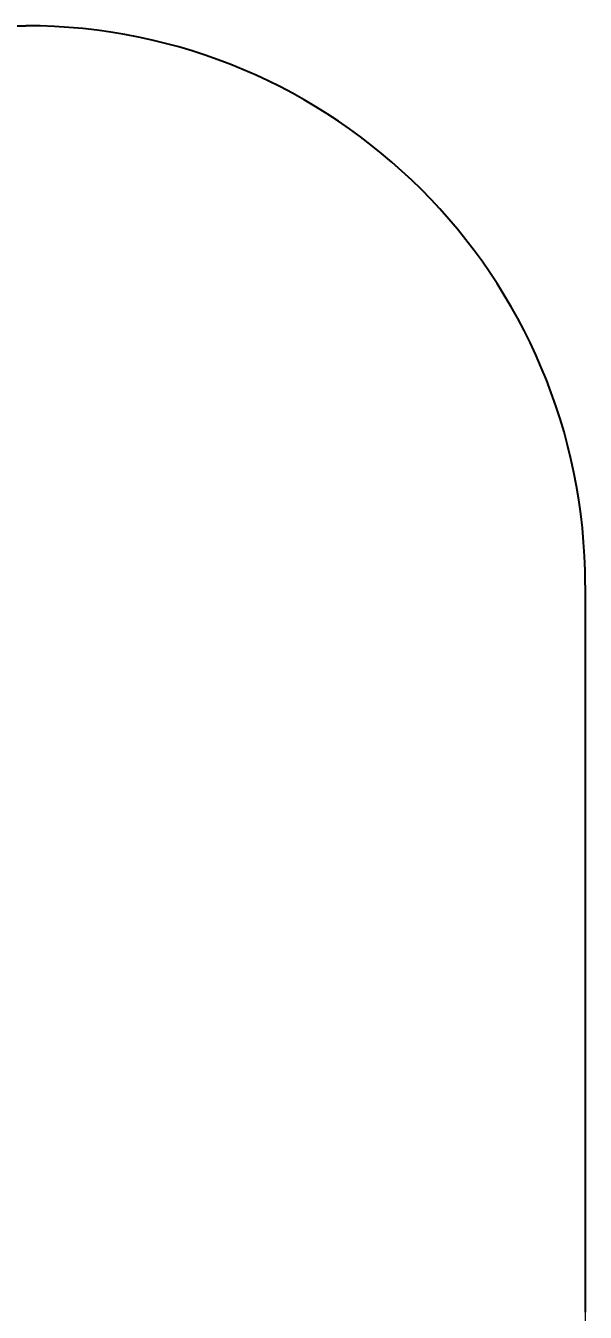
# Model space of a CAD drawing. Header units: millimetres. Extents: x -2841 to 1849, y -2169 to 1822.
# Drawn here: x 849 to 1849, y -478 to 1822 of the extents above; entities that cross this region are included whole.
import ezdxf

# ---------------------------------------------------------------- set-up
doc = ezdxf.new("R2010")
doc.units = ezdxf.units.MM
doc.layers.add('DIKOM_ЗОНА', color=90, linetype='Continuous')
doc.layers.add('DIKOM_РАЗМЕР_ЗОНА', color=7, linetype='Continuous')
doc.styles.add('style1', font='arialbd.ttf', dxfattribs={"width": 0.8})
doc.dimstyles.new('1-50', dxfattribs={"dimtxt": 300, "dimasz": 200, "dimexe": 100, "dimexo": 0, "dimgap": 100, "dimtad": 1, "dimtxsty": 'style1', "dimcen": 200, "dimclrd": 7, "dimclre": 7, "dimclrt": 7, "dimadec": 1, "dimazin": 2, "dimtfac": 1, "dimtmove": 0, "dimatfit": 2, "dimfxl": 0, "dimlwd": 25, "dimlwe": 18, "dimarcsym": 0})

# ---------------------------------------------------------------- blocks, each defined once
blk = doc.blocks.new('*D2')
at = {"layer": 'Defpoints', "color": 0, "transparency": 16777216}
for p in [(-2051.2, 161.9), (1848.8, 161.9), (1848.8, -2068.9)]:
    blk.add_point(p, dxfattribs=at)
at = {"layer": 'DIKOM_РАЗМЕР_ЗОНА', "color": 7, "lineweight": 18, "transparency": 16777216}
for p, q in [((-2051.2, 161.9), (-2051.2, -2168.9)), ((1848.8, 161.9), (1848.8, -2168.9))]:
    blk.add_line(p, q, dxfattribs=at)
at = {"layer": 'DIKOM_РАЗМЕР_ЗОНА', "color": 7, "lineweight": 25, "transparency": 16777216}
blk.add_line((-1851.2, -2068.9), (1648.8, -2068.9), dxfattribs=at)
at = {"layer": 'DIKOM_РАЗМЕР_ЗОНА', "color": 7, "transparency": 16777216}
for points in [[(-1851.2, -2035.5), (-1851.2, -2102.2), (-2051.2, -2068.9)], [(1648.8, -2035.5), (1648.8, -2102.2), (1848.8, -2068.9)]]:
    blk.add_solid(points, dxfattribs=at)
at = {"layer": 'DIKOM_РАЗМЕР_ЗОНА', "color": 7, "transparency": 16777216, "insert": (-151.2, -1815.6), "char_height": 300, "attachment_point": 5, "style": 'style1'}
blk.add_mtext('{\\fArial|b0|i0|c204|p34;3940}', dxfattribs=at)

msp = doc.modelspace()

# ---------------------------------------------------------------- linework, layer by layer
at = {"layer": 'DIKOM_ЗОНА', "color": 3}
for p, q in [((-1051.158, 1821.5), (848.842, 1821.5)), ((1848.842, 821.5), (1848.842, -478.5))]:
    msp.add_line(p, q, dxfattribs=at)
msp.add_arc((848.842, 821.5), 1000, 0, 90, dxfattribs=at)

# ---------------------------------------------------------------- dimensions: what is measured, and where the dimension line sits
at = {"layer": 'DIKOM_РАЗМЕР_ЗОНА'}
dim = msp.add_linear_dim(base=(1848.842, -2068.868), p1=(-2051.158, 161.89), p2=(1848.842, 161.89), text='{\\fArial|b0|i0|c204|p34;3940}', dimstyle='1-50', dxfattribs=at)
dim.commit()
dim.dimension.update_dxf_attribs({"geometry": '*D2', "text_midpoint": (-151.158, -2068.868), "dimtype": 160})

doc.saveas('drawing.dxf')
